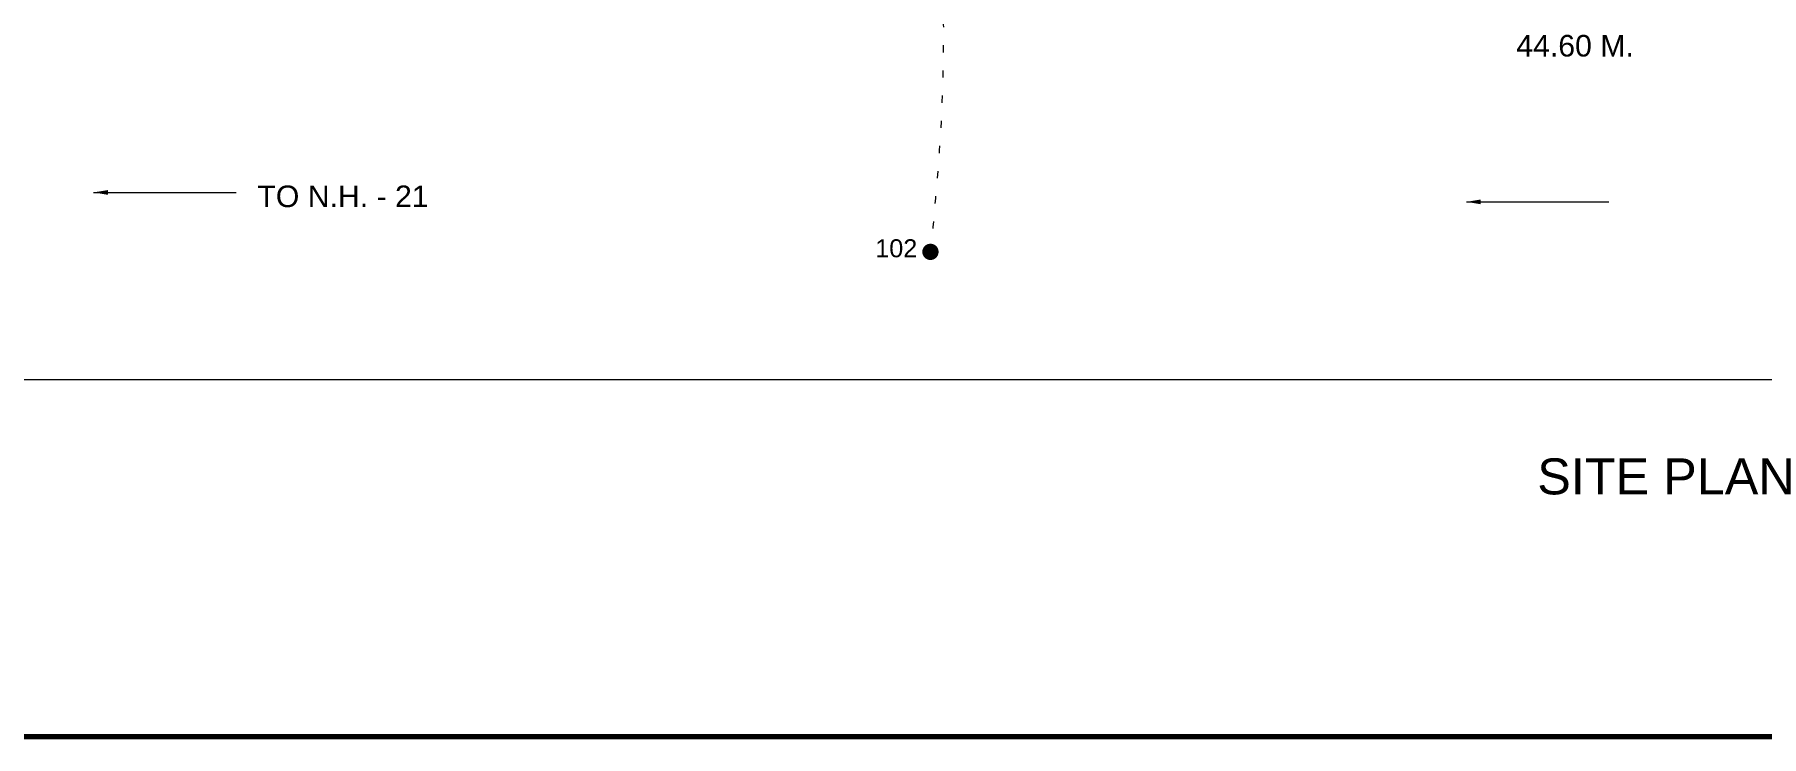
# Model space of a CAD drawing. Header units: inches. Extents: x 1367 to 15762, y 1989 to 8927.
# Drawn here: x 7699.47 to 7723.42, y 1988.68 to 1998.43 of the extents above; entities that cross this region are included whole.
import ezdxf

# ---------------------------------------------------------------- set-up
doc = ezdxf.new("R2010")
doc.units = ezdxf.units.IN
doc.header["$MEASUREMENT"] = 0
doc.linetypes.add('DOT', pattern=[0.25, 0, -0.25])
for name, color, linetype, lineweight in [('FORM', 2, 'Continuous', 70), ('text', 6, 'Continuous', 25), ('win', 60, 'Continuous', 9)]:
    doc.layers.add(name, color=color, linetype=linetype, lineweight=lineweight)
doc.styles.get("Standard").update_dxf_attribs({"font": 'arial.ttf', "height": 0.36})
doc.dimstyles.get("Standard").update_dxf_attribs({"dimtxt": 0.36, "dimasz": 0.2, "dimexe": 0.2, "dimexo": 0.2, "dimgap": 0.1, "dimtad": 1, "dimzin": 0, "dimdsep": 46, "dimtxsty": 'Standard', "dimblk": 'ARCHTICK', "dimcen": 0.2, "dimdle": 0.2, "dimclrd": 256, "dimclre": 256, "dimadec": 0, "dimazin": 0, "dimtfac": 1, "dimtofl": 0, "dimtmove": 2, "dimatfit": 3, "dimfxl": 0, "dimtolj": 1, "dimtzin": 0, "dimlwd": -1, "dimlwe": -1, "dimarcsym": 0})

# ---------------------------------------------------------------- blocks, each defined once
blk = doc.blocks.new('_ArchTick')
at = {"color": 0, "linetype": 'ByBlock', "const_width": 0.15}
blk.add_lwpolyline([(-0.5, -0.5), (0.5, 0.5)], dxfattribs=at)

msp = doc.modelspace()

# ---------------------------------------------------------------- linework, layer by layer
at = {"layer": 'FORM'}
msp.add_lwpolyline([(7686.365, 2044.753), (7686.365, 1988.685), (7767.496, 1988.685), (7767.496, 2044.753)], close=True, dxfattribs=at)
at = {"layer": 'win'}
msp.add_line((7697.365, 1993.643), (7745.965, 1993.643), dxfattribs=at)
at = {"layer": 'win', "const_width": 0.113}
msp.add_lwpolyline([(7711.834, 1995.413, 1), (7711.947, 1995.413, 1)], format="xyb", close=True, dxfattribs=at)
at = {"layer": 'win', "linetype": 'DOT'}
msp.add_open_spline([(7712.069, 1998.632), (7712.07, 1998.295), (7712.062, 1997.246), (7711.965, 1996.199), (7711.898, 1995.488)], degree=3, knots=[43.859412, 43.859412, 43.859412, 43.859412, 44.868514, 47.010056, 47.010056, 47.010056, 47.010056], dxfattribs=at)
msp.add_open_spline([(7712.069, 1998.632), (7712.07, 1998.295), (7712.062, 1997.246), (7711.965, 1996.199), (7711.898, 1995.488)], degree=3, knots=[43.859412, 43.859412, 43.859412, 43.859412, 44.868514, 47.010056, 47.010056, 47.010056, 47.010056], dxfattribs=at)
msp.add_open_spline([(7712.069, 1998.632), (7712.07, 1998.295), (7712.062, 1997.246), (7711.965, 1996.199), (7711.898, 1995.488)], degree=3, knots=[43.859412, 43.859412, 43.859412, 43.859412, 44.868514, 47.010056, 47.010056, 47.010056, 47.010056], dxfattribs=at)
msp.add_open_spline([(7712.069, 1998.632), (7712.07, 1998.295), (7712.062, 1997.246), (7711.965, 1996.199), (7711.898, 1995.488)], degree=3, knots=[43.859412, 43.859412, 43.859412, 43.859412, 44.868514, 47.010056, 47.010056, 47.010056, 47.010056], dxfattribs=at)
msp.add_open_spline([(7712.069, 1998.632), (7712.07, 1998.295), (7712.062, 1997.246), (7711.965, 1996.199), (7711.898, 1995.488)], degree=3, knots=[43.859412, 43.859412, 43.859412, 43.859412, 44.868514, 47.010056, 47.010056, 47.010056, 47.010056], dxfattribs=at)
msp.add_open_spline([(7712.069, 1998.632), (7712.07, 1998.295), (7712.062, 1997.246), (7711.965, 1996.199), (7711.898, 1995.488)], degree=3, knots=[43.859412, 43.859412, 43.859412, 43.859412, 44.868514, 47.010056, 47.010056, 47.010056, 47.010056], dxfattribs=at)
msp.add_open_spline([(7712.069, 1998.632), (7712.07, 1998.295), (7712.062, 1997.246), (7711.965, 1996.199), (7711.898, 1995.488)], degree=3, knots=[43.859412, 43.859412, 43.859412, 43.859412, 44.868514, 47.010056, 47.010056, 47.010056, 47.010056], dxfattribs=at)
msp.add_open_spline([(7712.069, 1998.632), (7712.07, 1998.295), (7712.062, 1997.246), (7711.965, 1996.199), (7711.898, 1995.488)], degree=3, knots=[43.859412, 43.859412, 43.859412, 43.859412, 44.868514, 47.010056, 47.010056, 47.010056, 47.010056], dxfattribs=at)
msp.add_open_spline([(7711.896, 1995.469), (7711.894, 1995.45), (7711.892, 1995.432), (7711.891, 1995.413)], degree=3, dxfattribs=at)
msp.add_open_spline([(7711.896, 1995.469), (7711.894, 1995.45), (7711.892, 1995.432), (7711.891, 1995.413)], degree=3, dxfattribs=at)
msp.add_open_spline([(7711.896, 1995.469), (7711.894, 1995.45), (7711.892, 1995.432), (7711.891, 1995.413)], degree=3, dxfattribs=at)
msp.add_open_spline([(7711.896, 1995.469), (7711.894, 1995.45), (7711.892, 1995.432), (7711.891, 1995.413)], degree=3, dxfattribs=at)
msp.add_open_spline([(7711.896, 1995.469), (7711.894, 1995.45), (7711.892, 1995.432), (7711.891, 1995.413)], degree=3, dxfattribs=at)
msp.add_open_spline([(7711.896, 1995.469), (7711.894, 1995.45), (7711.892, 1995.432), (7711.891, 1995.413)], degree=3, dxfattribs=at)
msp.add_open_spline([(7711.896, 1995.469), (7711.894, 1995.45), (7711.892, 1995.432), (7711.891, 1995.413)], degree=3, dxfattribs=at)
msp.add_open_spline([(7711.896, 1995.469), (7711.894, 1995.45), (7711.892, 1995.432), (7711.891, 1995.413)], degree=3, dxfattribs=at)
msp.add_open_spline([(7711.896, 1995.469), (7711.894, 1995.45), (7711.892, 1995.432), (7711.891, 1995.413)], degree=3, dxfattribs=at)
msp.add_open_spline([(7711.896, 1995.469), (7711.894, 1995.45), (7711.892, 1995.432), (7711.891, 1995.413)], degree=3, dxfattribs=at)

# ---------------------------------------------------------------- texts
at = {"layer": 'text'}
for s, height, p in [('44.60 M.', 0.3, (7720.015, 1998.125)), ('TO N.H. - 21', 0.3, (7702.556, 1996.034)), ('102', 0.25, (7711.125, 1995.338)), ('SITE PLAN', 0.5, (7720.306, 1992.046))]:
    msp.add_text(s, height=height, dxfattribs=at).set_placement(p)

# ---------------------------------------------------------------- leaders
at = {"layer": 'win'}
for points in [[(7700.283, 1996.238), (7702.261, 1996.238)], [(7719.323, 1996.107), (7721.301, 1996.107)]]:
    msp.add_leader(points, dimstyle='Standard', dxfattribs=at)

doc.saveas('drawing.dxf')
